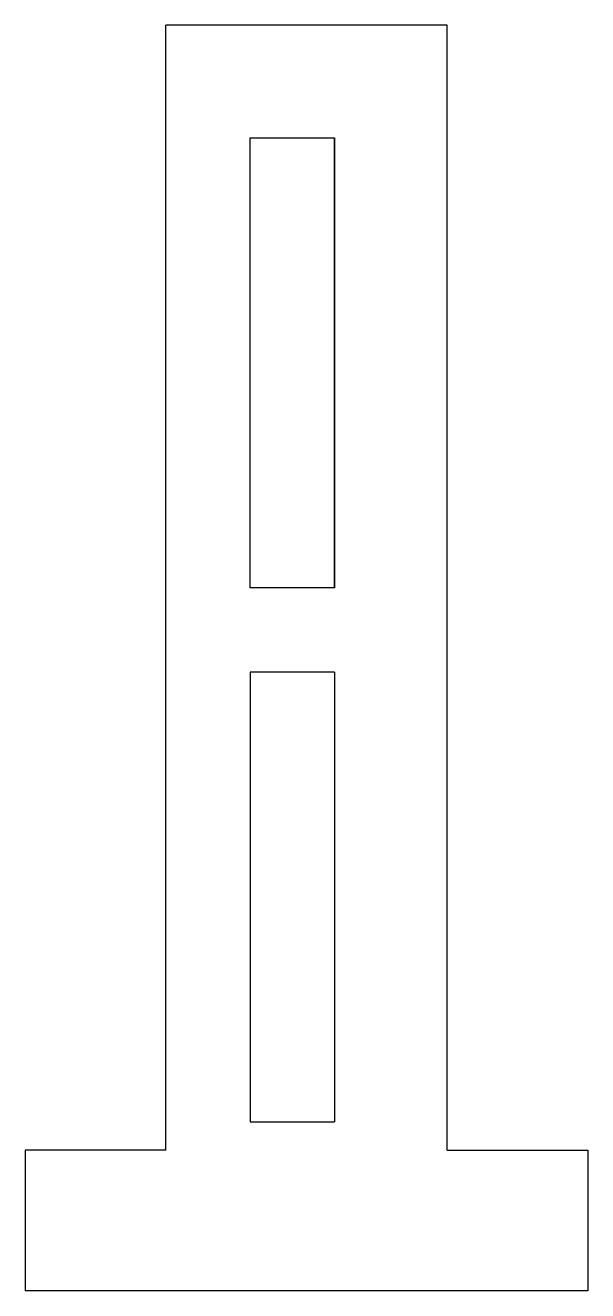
# Model space of a CAD drawing. Header units: millimetres. Extents: x 69.8 to 89.8, y 75.9 to 120.9.
import ezdxf

# ---------------------------------------------------------------- set-up
doc = ezdxf.new("R2010")
doc.units = ezdxf.units.MM
doc.layers.get('0').update_dxf_attribs({"linetype": 'CONTINUOUS', "lineweight": 25})

msp = doc.modelspace()

# ---------------------------------------------------------------- linework, layer by layer
for p, q in [((74.849, 80.933), (74.849, 120.933)), ((84.849, 120.933), (74.849, 120.933)), ((84.849, 80.933), (84.849, 120.933)), ((77.849, 100.933), (77.849, 116.933)), ((77.849, 116.933), (80.849, 116.933)), ((80.849, 100.933), (80.849, 116.933)), ((80.849, 116.933), (80.849, 100.933)), ((80.849, 100.933), (77.849, 100.933)), ((80.849, 97.933), (77.849, 97.933)), ((77.849, 97.933), (77.849, 81.933)), ((80.849, 97.933), (80.849, 81.933)), ((77.849, 81.933), (80.849, 81.933)), ((74.849, 80.933), (69.849, 80.933)), ((69.849, 80.933), (69.849, 75.933)), ((84.849, 80.933), (89.849, 80.933)), ((89.849, 80.933), (89.849, 75.933)), ((89.849, 75.933), (69.849, 75.933))]:
    msp.add_line(p, q)

doc.saveas('drawing.dxf')
